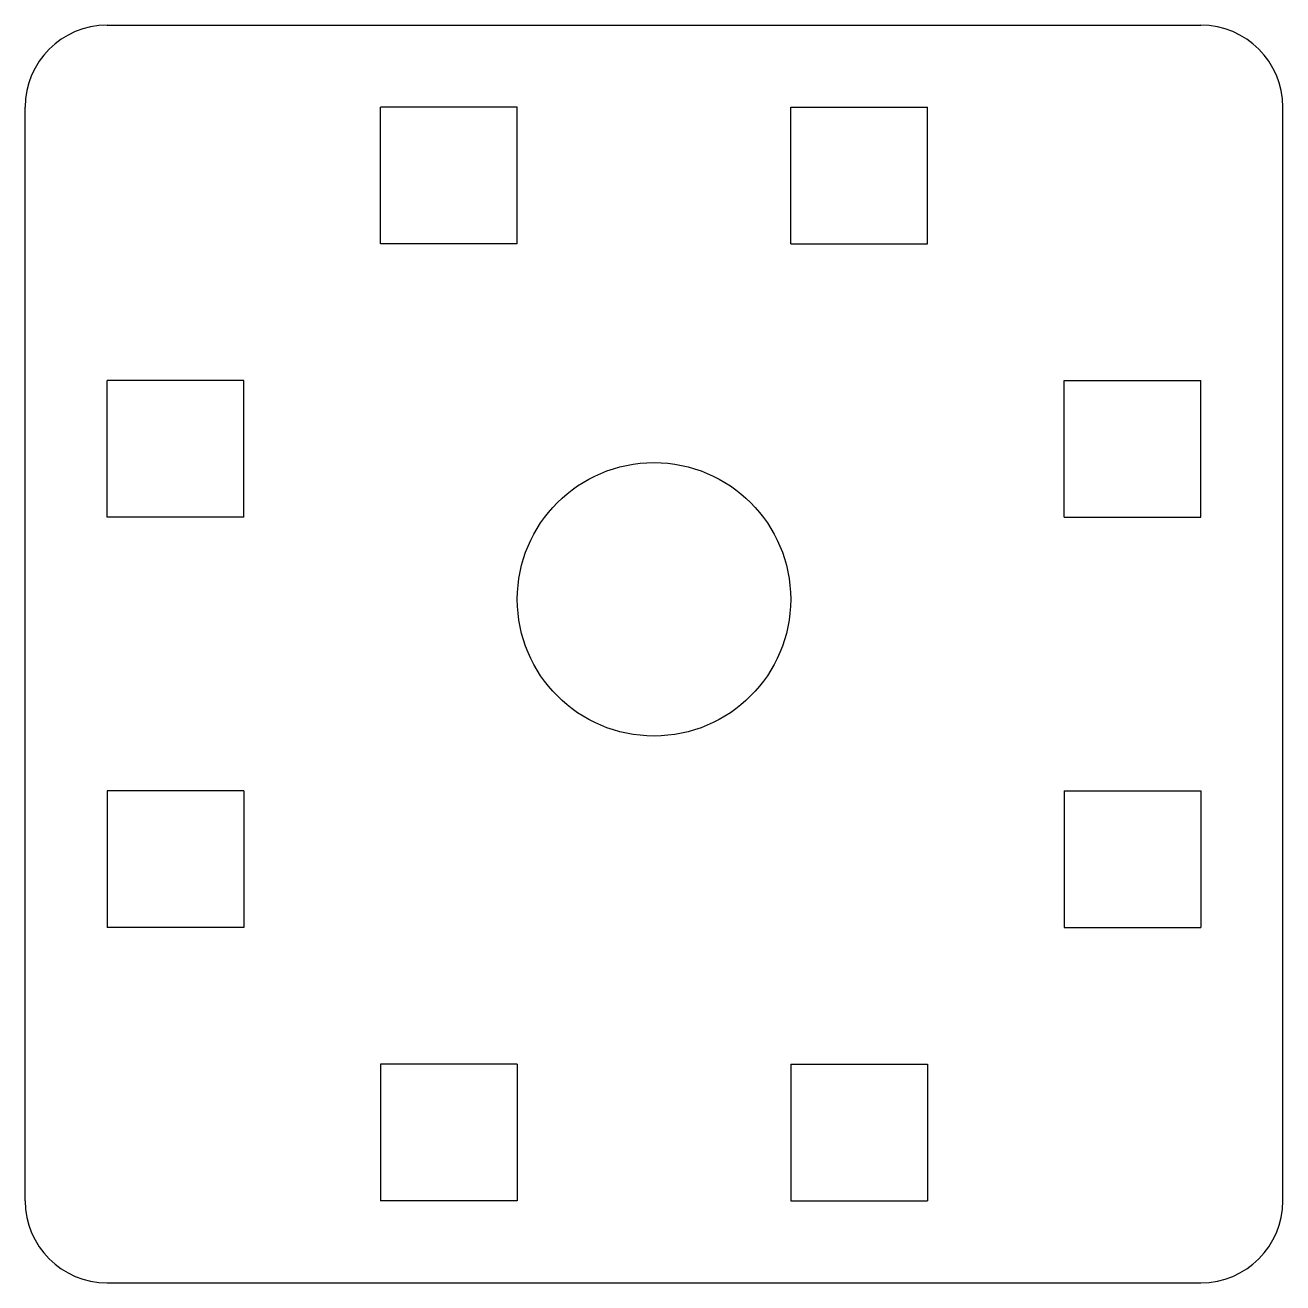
# Model space of a CAD drawing. Header units: millimetres. Extents: x -23 to 23, y 0 to 46.
import ezdxf

# ---------------------------------------------------------------- set-up
doc = ezdxf.new("R2010")
doc.units = ezdxf.units.MM

msp = doc.modelspace()

# ---------------------------------------------------------------- linework, layer by layer
at = {"color": 7, "linetype": 'Continuous', "lineweight": 25}
for p, q in [((-20, 46), (20, 46)), ((-23, 3), (-23, 43)), ((-10, 38), (-10, 43)), ((-5, 43), (-10, 43)), ((-5, 38), (-5, 43)), ((5, 38), (5, 43)), ((5, 43), (10, 43)), ((10, 38), (10, 43)), ((23, 3), (23, 43)), ((-5, 38), (-10, 38)), ((5, 38), (10, 38)), ((-15, 33), (-20, 33)), ((-20, 28), (-20, 33)), ((-15, 28), (-15, 33)), ((15, 28), (15, 33)), ((15, 33), (20, 33)), ((20, 28), (20, 33)), ((-15, 28), (-20, 28)), ((15, 28), (20, 28)), ((-20, 18), (-20, 13)), ((-15, 18), (-20, 18)), ((-15, 18), (-15, 13)), ((15, 18), (15, 13)), ((15, 18), (20, 18)), ((20, 18), (20, 13)), ((-15, 13), (-20, 13)), ((15, 13), (20, 13)), ((-10, 8), (-10, 3)), ((-5, 8), (-10, 8)), ((-5, 8), (-5, 3)), ((5, 8), (10, 8)), ((5, 8), (5, 3)), ((10, 8), (10, 3)), ((-5, 3), (-10, 3)), ((5, 3), (10, 3)), ((-20, 0), (20, 0))]:
    msp.add_line(p, q, dxfattribs=at)
msp.add_circle((0, 25), 5, dxfattribs=at)
for centre, start, end in [((-20, 43), 90, 180), ((20, 43), 0, 90), ((-20, 3), 180, 270), ((20, 3), 270, 0)]:
    msp.add_arc(centre, 3, start, end, dxfattribs=at)

doc.saveas('drawing.dxf')
